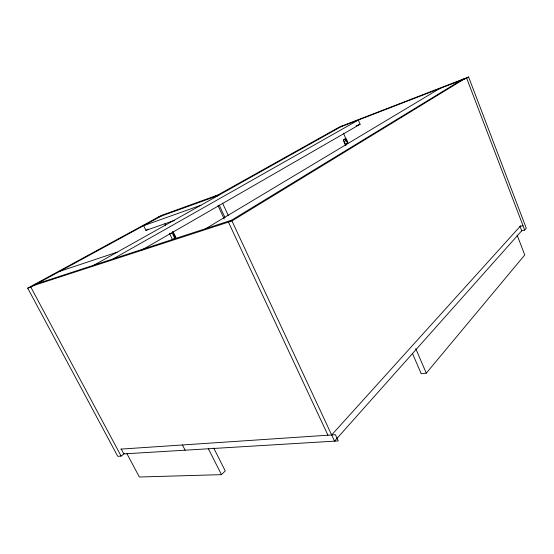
<?xml version="1.0" encoding="UTF-8"?>
<svg xmlns="http://www.w3.org/2000/svg" width="554" height="554" viewBox="0 0 554 554"><rect width="100%" height="100%" fill="white"/><g stroke="black" fill="none" stroke-linecap="round" stroke-linejoin="round"><path stroke-width="0.83" d="M412.425 353.307L421.22 373.77L426.268 373.161L524.763 254.958L517.138 235.138M521.335 230.866L524.693 230.076L526.3 228.262L468.608 76.992L339.616 126.894L215.167 196.511L218.83 195.188M331.659 434.952L520.705 225.713M126.956 453.747L139.338 477.008L221.468 474.639L225.256 470.914L213.706 448.006M213.996 197.051L217.362 195.167L161.332 215.444L27.7 288.142L117.753 456.316L121.132 456.122L124.456 453.366M340.793 126.824L466.655 78.183L468.608 76.992M231.558 220.201L35.899 284.098L32.762 285.802L231.967 220.956L464.494 78.848L461.586 79.97L228.428 222.106L327.947 435.202M205.943 228.567L439.474 88.688M345.904 145.363L343.882 140.591A0.755 0.429 70.7 0 1 343.965 139.684L345.703 138.659A0.748 0.422 70.7 0 1 346.361 139.13L347.815 142.565L346.271 143.486L346.292 144.622M172.467 239.307L172.093 239.529L174.337 238.795L174.385 237.597L172.654 234.037L171.622 233.192L169.386 233.947L169.759 233.733M141.692 250.131L360.086 124.283L358.32 120.052L113.251 258.836M94.166 265.068L343.037 125.571M200.95 205.215L143.625 225.672L145.937 230.388L148.209 229.127M27.7 288.142L30.83 287.124L161.11 216.143M356.097 125.806L360.086 124.283M347.434 142.703L347.815 142.565M157.932 217.293L218.269 195.507M145.937 230.388L174.247 220.485M59.908 271.28L117.213 252.153M519.666 226.51L523.024 225.707M120.8 449.114L335.399 434.703L338.286 440.922L123.819 453.892L121.25 449.086M345.44 140.037L345.44 140.661M30.83 287.124L121.132 456.122M182.46 444.973L185.133 450.187M208.269 448.553L221.468 474.639M164.877 223.899L165.632 225.457M169.399 233.213L172.419 239.418M172.917 231.641L176.13 238.268M172.543 231.856L175.757 238.483M219.183 205.105L225.021 217.597M218.013 205.638L224.225 218.913M231.967 220.956L334.547 441.15L521.736 230.769L520.067 226.413M222.486 203.034L228.338 215.589M415.756 348.639L426.268 373.161M345.398 145.21L343.501 140.737A0.755 0.429 70.7 0 1 343.584 139.823L345.322 138.805A0.748 0.422 70.7 0 1 345.544 138.784M347.026 141.222L347.621 142.634M343.48 133.168L347.836 143.472M345.98 139.276L346.825 141.27M466.655 78.183L524.693 230.076M173.589 233.975A4.972 3.248 58.3 0 1 175.064 237.029M173.776 233.871A4.972 3.248 58.3 0 1 175.251 236.918M345.599 140.044L345.966 140.633L345.599 140.044M345.44 139.982A0.748 0.422 70.8 0 0 346.139 140.972A0.748 0.422 70.8 0 0 346.16 139.816A0.748 0.422 70.8 0 0 345.44 139.982M345.343 140.017A0.748 0.422 70.8 0 0 346.042 141.007A0.748 0.422 70.8 0 0 346.063 139.85A0.748 0.422 70.8 0 0 345.343 140.017"/></g></svg>
